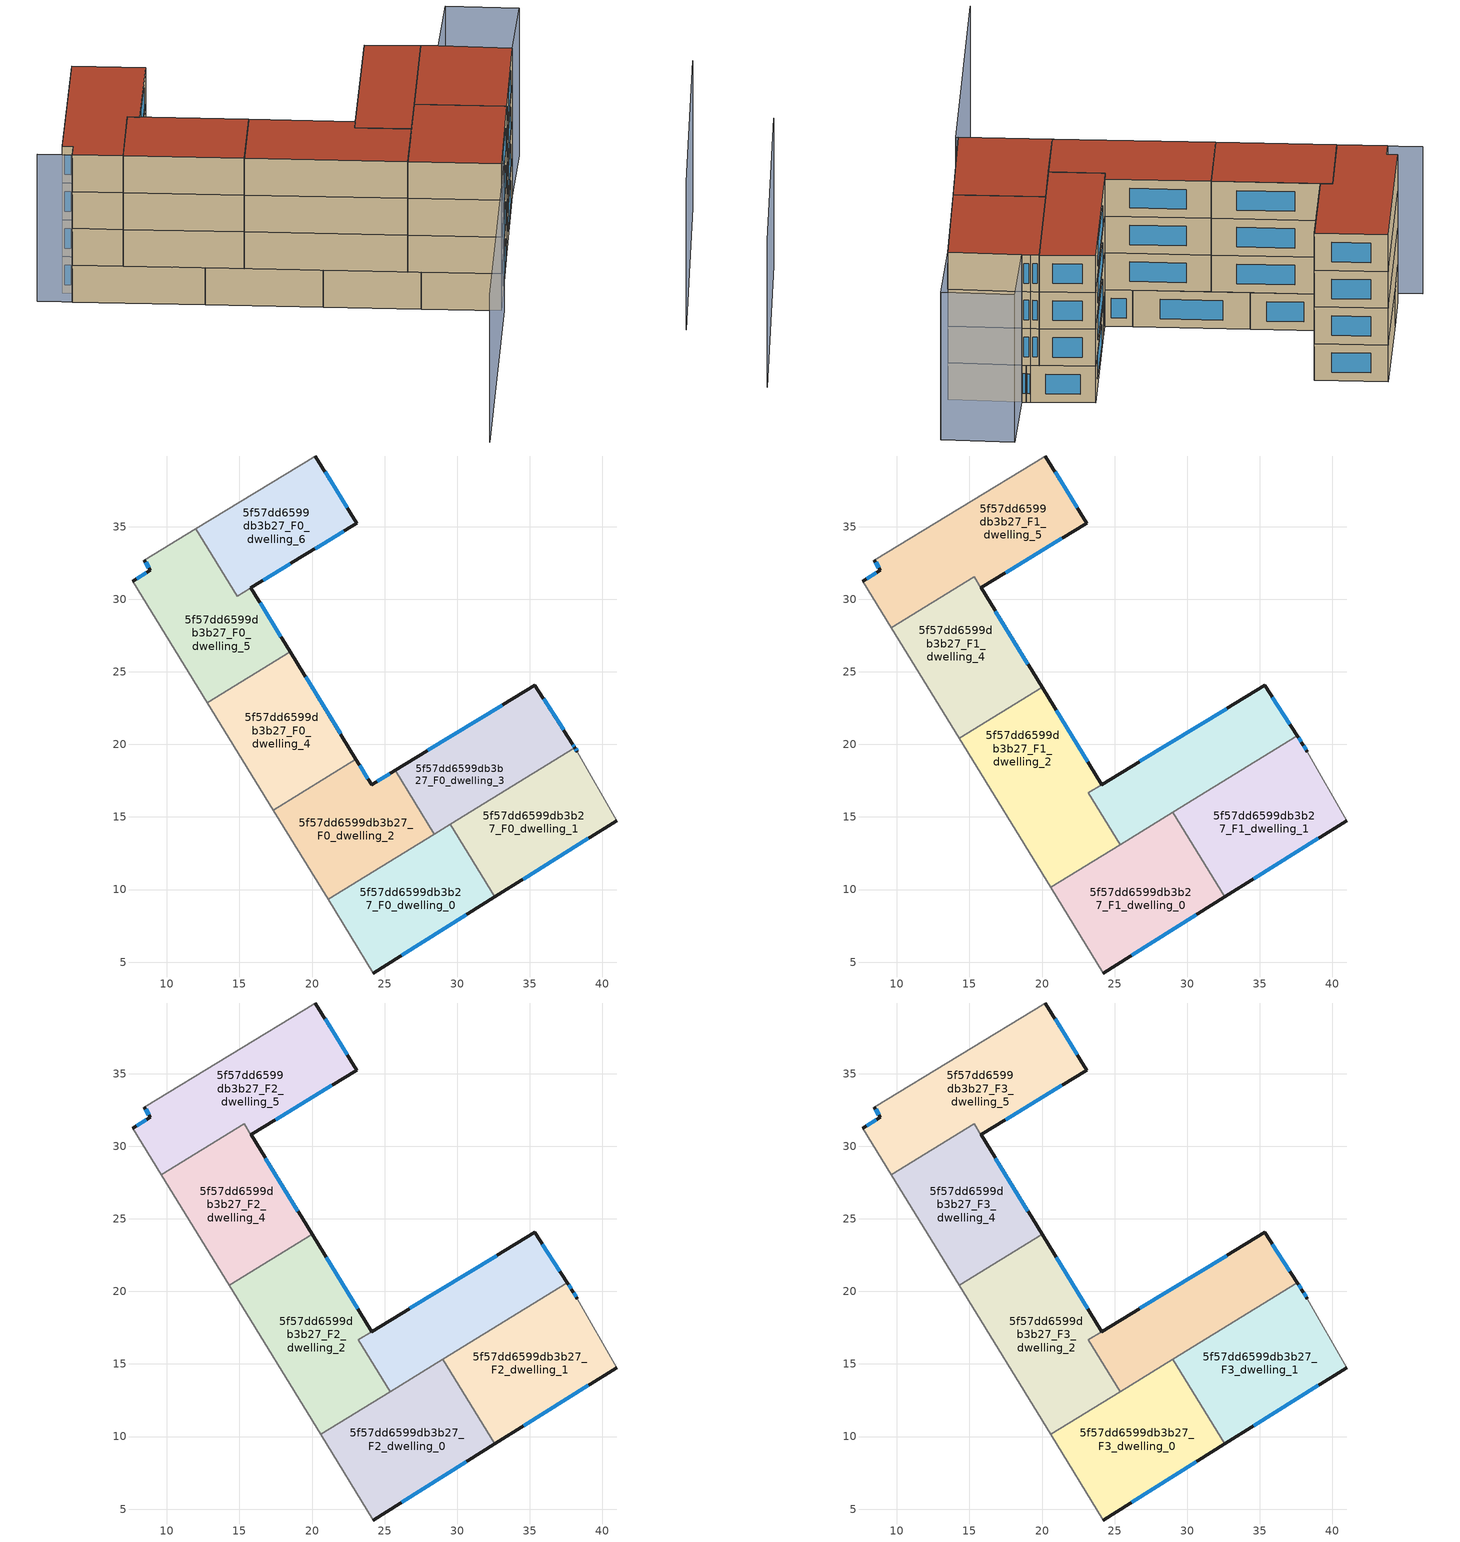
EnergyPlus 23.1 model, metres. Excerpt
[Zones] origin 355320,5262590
5f57dd6599db3b27_F0_dwelling_0
 floor ground (EU_floor_Construction): 29.52,14.48 32.58,9.49 24.21,4.25 21.1,9.32 z0
 wall outside (EU_wall_Construction): 24.21,4.25 32.58,9.49 z0:3
 wall to 5f57dd6599db3b27_F0_dwelling_1 (EU_wall_Construction): 32.58,9.49 29.52,14.48 z0:3
 wall adiabatic (EU_wall_Construction): 21.1,9.32 24.21,4.25 z0:3
 wall to 5f57dd6599db3b27_F0_dwelling_2 (EU_wall_Construction): 28.43,13.81 21.1,9.32 z0:3
 wall to 5f57dd6599db3b27_F0_dwelling_3 (EU_wall_Construction): 29.52,14.48 28.43,13.81 z0:3
 window (EU_Window_Construction): 26.17,5.48 30.62,8.26 z0.7:2.3
5f57dd6599db3b27_F0_dwelling_1
 floor ground (EU_floor_Construction): 38.28,19.48 41,14.75 32.58,9.49 29.52,14.48 38.11,19.76 z0
 wall outside (EU_wall_Construction): 38.28,19.48 38.11,19.76 / 32.58,9.49 41,14.75 z0:3
 wall adiabatic (EU_wall_Construction): 41,14.75 38.28,19.48 z0:3
 wall to 5f57dd6599db3b27_F0_dwelling_3 (EU_wall_Construction): 38.11,19.76 29.52,14.48 z0:3
 window (EU_Window_Construction): 38.24,19.55 38.15,19.69 / 34.56,10.72 39.02,13.52 z0.7:2.3
5f57dd6599db3b27_F0_dwelling_2
 floor ground (EU_floor_Construction): 25.72,18.22 28.43,13.81 21.1,9.32 17.32,15.48 23.03,18.98 24.1,17.23 z0
 wall outside (EU_wall_Construction): 25.72,18.22 24.1,17.23 23.03,18.98 z0:3
 wall to 5f57dd6599db3b27_F0_dwelling_4 (EU_wall_Construction): 23.03,18.98 17.32,15.48 z0:3
 wall to 5f57dd6599db3b27_F0_dwelling_3 (EU_wall_Construction): 28.43,13.81 25.72,18.22 z0:3
 wall adiabatic (EU_wall_Construction): 17.32,15.48 21.1,9.32 z0:3
 window (EU_Window_Construction): 23.85,17.64 23.28,18.57 / 25.34,17.99 24.48,17.46 z0.7:2.3
5f57dd6599db3b27_F0_dwelling_3
 floor ground (EU_floor_Construction): 35.35,24.08 37.93,20.05 38.11,19.76 28.43,13.81 25.72,18.22 z0
 wall outside (EU_wall_Construction): 38.11,19.76 37.93,20.05 35.35,24.08 25.72,18.22 z0:3
 window (EU_Window_Construction): 33.09,22.7 27.98,19.6 / 37.32,20.99 35.95,23.13 / 38.07,19.83 37.97,19.98 z0.7:2.3
5f57dd6599db3b27_F0_dwelling_4
 floor ground (EU_floor_Construction): 18.49,26.39 23.03,18.98 17.32,15.48 12.77,22.88 z0
 wall outside (EU_wall_Construction): 23.03,18.98 18.49,26.39 z0:3
 wall to 5f57dd6599db3b27_F0_dwelling_5 (EU_wall_Construction): 18.49,26.39 12.77,22.88 z0:3
 wall adiabatic (EU_wall_Construction): 12.77,22.88 17.32,15.48 z0:3
 window (EU_Window_Construction): 21.96,20.72 19.55,24.65 z0.7:2.3
5f57dd6599db3b27_F0_dwelling_5
 floor ground (EU_floor_Construction): 19.34,32.95 15.79,30.79 18.49,26.39 12.77,22.88 7.64,31.25 8.87,32 8.44,32.7 11.99,34.86 14.84,30.22 z0
 wall outside (EU_wall_Construction): 8.44,32.7 8.87,32 7.64,31.25 / 18.49,26.39 15.79,30.79 19.33,32.95 z0:3
 wall adiabatic (EU_wall_Construction): 7.64,31.25 12.77,22.88 / 11.99,34.86 8.44,32.7 z0:3
 wall to 5f57dd6599db3b27_F0_dwelling_6 (EU_wall_Construction): 19.34,32.95 14.84,30.22 11.99,34.86 z0:3
 window (EU_Window_Construction): 8.58,31.82 7.92,31.42 / 8.54,32.53 8.77,32.16 / 16.62,31.3 18.5,32.44 / 17.85,27.43 16.43,29.76 z0.7:2.3
5f57dd6599db3b27_F0_dwelling_6
 floor ground (EU_floor_Construction): 20.23,39.87 23.08,35.22 14.84,30.22 11.99,34.86 z0
 wall outside (EU_wall_Construction): 19.34,32.95 23.08,35.22 20.23,39.87 z0:3
 wall adiabatic (EU_wall_Construction): 20.23,39.87 11.99,34.86 z0:3
 window (EU_Window_Construction): 22.41,36.31 20.9,38.78 / 20.21,33.49 22.2,34.69 z0.7:2.3
5f57dd6599db3b27_F1_dwelling_0
 floor to 5f57dd6599db3b27_F0_dwelling_0 (EU_floor_Construction): 29.52,14.48 32.58,9.49 24.21,4.25 21.1,9.32 z3
 floor to 5f57dd6599db3b27_F0_dwelling_2 (EU_floor_Construction): 27.92,14.64 28.43,13.81 21.1,9.32 20.59,10.14 z3
 floor to 5f57dd6599db3b27_F0_dwelling_1 (EU_floor_Construction): 29.53,14.49 32.59,9.5 32.58,9.49 29.52,14.48 z3
 floor to 5f57dd6599db3b27_F0_dwelling_3 (EU_floor_Construction): 29.02,15.32 29.53,14.49 28.43,13.81 27.92,14.64 z3
 wall outside (EU_wall_Construction): 24.21,4.25 32.59,9.5 z3:6
 wall to 5f57dd6599db3b27_F1_dwelling_1 (EU_wall_Construction): 32.59,9.5 29.02,15.32 z3:6
 wall adiabatic (EU_wall_Construction): 20.59,10.14 24.21,4.25 z3:6
 wall to 5f57dd6599db3b27_F1_dwelling_2 (EU_wall_Construction): 25.4,13.1 20.59,10.14 z3:6
 wall to 5f57dd6599db3b27_F1_dwelling_3 (EU_wall_Construction): 29.02,15.32 25.4,13.1 z3:6
 window (EU_Window_Construction): 26.18,5.48 30.62,8.26 z3.7:5.3
5f57dd6599db3b27_F1_dwelling_1
 floor to 5f57dd6599db3b27_F0_dwelling_1 (EU_floor_Construction): 38.28,19.48 41,14.75 32.59,9.5 29.53,14.49 38.11,19.76 z3
 floor to 5f57dd6599db3b27_F0_dwelling_3 (EU_floor_Construction): 37.59,20.58 37.93,20.05 38.11,19.76 29.53,14.49 29.02,15.32 z3
 wall outside (EU_wall_Construction): 32.59,9.5 41,14.75 / 38.28,19.48 37.93,20.05 37.59,20.58 z3:6
 wall adiabatic (EU_wall_Construction): 41,14.75 38.28,19.48 z3:6
 wall to 5f57dd6599db3b27_F1_dwelling_3 (EU_wall_Construction): 37.59,20.58 29.02,15.32 z3:6
 window (EU_Window_Construction): 34.57,10.73 39.03,13.52 / 37.85,20.17 37.67,20.45 / 38.2,19.61 38.01,19.91 z3.7:5.3
5f57dd6599db3b27_F1_dwelling_2
 floor to 5f57dd6599db3b27_F0_dwelling_2 (EU_floor_Construction): 24.1,17.23 23.2,16.68 25.4,13.09 20.59,10.14 17.32,15.48 23.03,18.98 z3
 floor to 5f57dd6599db3b27_F0_dwelling_4 (EU_floor_Construction): 20,23.92 23.03,18.98 17.32,15.48 14.28,20.42 z3
 wall outside (EU_wall_Construction): 24.1,17.23 20,23.92 z3:6
 wall to 5f57dd6599db3b27_F1_dwelling_3 (EU_wall_Construction): 25.4,13.09 23.2,16.68 24.1,17.23 z3:6
 wall adiabatic (EU_wall_Construction): 14.28,20.42 20.59,10.14 z3:6
 wall to 5f57dd6599db3b27_F1_dwelling_4 (EU_wall_Construction): 20,23.92 14.28,20.42 z3:6
 window (EU_Window_Construction): 23.14,18.8 20.96,22.35 z3.7:5.3
5f57dd6599db3b27_F1_dwelling_3
 floor to 5f57dd6599db3b27_F0_dwelling_3 (EU_floor_Construction): 35.35,24.08 37.59,20.58 27.92,14.64 25.72,18.22 z3
 floor to 5f57dd6599db3b27_F0_dwelling_2 (EU_floor_Construction): 25.72,18.22 27.92,14.64 25.4,13.1 23.2,16.68 z3
 wall outside (EU_wall_Construction): 37.59,20.58 35.35,24.08 24.1,17.23 z3:6
 window (EU_Window_Construction): 37.06,21.4 35.87,23.26 / 32.71,22.47 26.74,18.84 z3.7:5.3
5f57dd6599db3b27_F1_dwelling_4
 floor to 5f57dd6599db3b27_F0_dwelling_4 (EU_floor_Construction): 18.48,26.39 20,23.92 14.28,20.42 12.77,22.89 z3
 floor to 5f57dd6599db3b27_F0_dwelling_5 (EU_floor_Construction): 15.79,30.79 18.48,26.39 12.77,22.89 9.6,28.05 14.37,30.98 14.84,30.22 z3
 floor to 5f57dd6599db3b27_F0_dwelling_6 (EU_floor_Construction): 15.32,31.56 15.79,30.79 14.84,30.22 14.37,30.98 z3
 wall outside (EU_wall_Construction): 20,23.92 15.8,30.79 z3:6
 wall to 5f57dd6599db3b27_F1_dwelling_5 (EU_wall_Construction): 15.79,30.79 15.32,31.56 9.6,28.05 z3:6
 wall adiabatic (EU_wall_Construction): 9.6,28.05 14.28,20.42 z3:6
 window (EU_Window_Construction): 19.01,25.54 16.78,29.18 z3.7:5.3
5f57dd6599db3b27_F1_dwelling_5
 floor to 5f57dd6599db3b27_F0_dwelling_6 (EU_floor_Construction): 20.23,39.87 23.08,35.22 15.79,30.8 15.32,31.56 14.37,30.98 11.99,34.85 z3
 floor to 5f57dd6599db3b27_F0_dwelling_5 (EU_floor_Construction): 11.99,34.85 14.37,30.98 9.6,28.05 7.64,31.25 8.87,32 8.44,32.7 z3
 wall outside (EU_wall_Construction): 8.44,32.7 8.87,32 7.64,31.25 / 15.79,30.79 23.08,35.22 20.23,39.87 z3:6
 wall adiabatic (EU_wall_Construction): 7.64,31.25 9.6,28.05 / 20.23,39.87 8.44,32.7 z3:6
 window (EU_Window_Construction): 8.58,31.82 7.92,31.42 / 8.54,32.53 8.77,32.16 / 22.41,36.31 20.9,38.78 / 17.5,31.83 21.37,34.18 z3.7:5.3
5f57dd6599db3b27_F2_dwelling_0
 floor to 5f57dd6599db3b27_F1_dwelling_0 (EU_floor_Construction): 29.02,15.32 32.59,9.5 24.21,4.25 20.59,10.14 z6
 wall outside (EU_wall_Construction): 24.21,4.25 32.59,9.5 z6:9
 wall to 5f57dd6599db3b27_F2_dwelling_1 (EU_wall_Construction): 32.59,9.5 29.02,15.32 z6:9
 wall adiabatic (EU_wall_Construction): 20.59,10.14 24.21,4.25 z6:9
 wall to 5f57dd6599db3b27_F2_dwelling_2 (EU_wall_Construction): 25.4,13.1 20.59,10.14 z6:9
 wall to 5f57dd6599db3b27_F2_dwelling_3 (EU_wall_Construction): 29.02,15.32 25.4,13.1 z6:9
 window (EU_Window_Construction): 26.18,5.48 30.62,8.26 z6.7:8.3
5f57dd6599db3b27_F2_dwelling_1
 floor to 5f57dd6599db3b27_F1_dwelling_1 (EU_floor_Construction): 38.28,19.48 41,14.75 32.59,9.5 29.02,15.32 37.59,20.58 37.93,20.05 z6
 wall outside (EU_wall_Construction): 32.59,9.5 41,14.75 / 38.28,19.48 37.93,20.05 37.59,20.58 z6:9
 wall adiabatic (EU_wall_Construction): 41,14.75 38.28,19.48 z6:9
 wall to 5f57dd6599db3b27_F2_dwelling_3 (EU_wall_Construction): 37.59,20.58 29.02,15.32 z6:9
 window (EU_Window_Construction): 34.57,10.73 39.03,13.52 / 37.85,20.17 37.67,20.45 / 38.2,19.61 38.01,19.91 z6.7:8.3
5f57dd6599db3b27_F2_dwelling_2
 floor to 5f57dd6599db3b27_F1_dwelling_2 (EU_floor_Construction): 20,23.92 24.1,17.23 23.2,16.68 25.4,13.09 20.59,10.14 14.28,20.42 z6
 wall outside (EU_wall_Construction): 24.1,17.23 20,23.92 z6:9
 wall to 5f57dd6599db3b27_F2_dwelling_3 (EU_wall_Construction): 25.4,13.09 23.2,16.68 24.1,17.23 z6:9
 wall adiabatic (EU_wall_Construction): 14.28,20.42 20.59,10.14 z6:9
 wall to 5f57dd6599db3b27_F2_dwelling_4 (EU_wall_Construction): 20,23.92 14.28,20.42 z6:9
 window (EU_Window_Construction): 23.14,18.8 20.96,22.35 z6.7:8.3
5f57dd6599db3b27_F2_dwelling_3
 floor to 5f57dd6599db3b27_F1_dwelling_3 (EU_floor_Construction): 35.35,24.08 37.59,20.58 25.4,13.09 23.2,16.68 z6
 wall outside (EU_wall_Construction): 37.59,20.58 35.35,24.08 24.1,17.23 z6:9
 window (EU_Window_Construction): 37.06,21.4 35.87,23.26 / 32.71,22.47 26.74,18.84 z6.7:8.3
5f57dd6599db3b27_F2_dwelling_4
 floor to 5f57dd6599db3b27_F1_dwelling_4 (EU_floor_Construction): 15.32,31.56 20,23.92 14.28,20.42 9.6,28.05 z6
 wall outside (EU_wall_Construction): 20,23.92 15.8,30.79 z6:9
 wall to 5f57dd6599db3b27_F2_dwelling_5 (EU_wall_Construction): 15.79,30.79 15.32,31.56 9.6,28.05 z6:9
 wall adiabatic (EU_wall_Construction): 9.6,28.05 14.28,20.42 z6:9
 window (EU_Window_Construction): 19.01,25.54 16.78,29.18 z6.7:8.3
5f57dd6599db3b27_F2_dwelling_5
 floor to 5f57dd6599db3b27_F1_dwelling_5 (EU_floor_Construction): 20.23,39.87 23.08,35.22 15.79,30.79 15.32,31.56 9.6,28.05 7.64,31.25 8.87,32 8.44,32.7 z6
 wall outside (EU_wall_Construction): 8.44,32.7 8.87,32 7.64,31.25 / 15.79,30.79 23.08,35.22 20.23,39.87 z6:9
 wall adiabatic (EU_wall_Construction): 7.64,31.25 9.6,28.05 / 20.23,39.87 8.44,32.7 z6:9
 window (EU_Window_Construction): 8.58,31.82 7.92,31.42 / 8.54,32.53 8.77,32.16 / 22.41,36.31 20.9,38.78 / 17.5,31.83 21.37,34.18 z6.7:8.3
5f57dd6599db3b27_F3_dwelling_0
 floor to 5f57dd6599db3b27_F2_dwelling_0 (EU_floor_Construction): 29.02,15.32 32.59,9.5 24.21,4.25 20.59,10.14 z9
 wall outside (EU_wall_Construction): 24.21,4.25 32.59,9.5 z9:12
 wall to 5f57dd6599db3b27_F3_dwelling_1 (EU_wall_Construction): 32.59,9.5 29.02,15.32 z9:12
 wall adiabatic (EU_wall_Construction): 20.59,10.14 24.21,4.25 z9:12
 wall to 5f57dd6599db3b27_F3_dwelling_2 (EU_wall_Construction): 25.4,13.1 20.59,10.14 z9:12
 wall to 5f57dd6599db3b27_F3_dwelling_3 (EU_wall_Construction): 29.02,15.32 25.4,13.1 z9:12
 window (EU_Window_Construction): 26.18,5.48 30.62,8.26 z9.7:11.3
 roof outside (EU_roof_Construction): 32.59,9.5 29.02,15.32 20.59,10.14 24.21,4.25 z12
5f57dd6599db3b27_F3_dwelling_1
 floor to 5f57dd6599db3b27_F2_dwelling_1 (EU_floor_Construction): 38.28,19.48 41,14.75 32.59,9.5 29.02,15.32 37.59,20.58 37.93,20.05 z9
 wall outside (EU_wall_Construction): 32.59,9.5 41,14.75 / 38.28,19.48 37.93,20.05 37.59,20.58 z9:12
 wall adiabatic (EU_wall_Construction): 41,14.75 38.28,19.48 z9:12
 wall to 5f57dd6599db3b27_F3_dwelling_3 (EU_wall_Construction): 37.59,20.58 29.02,15.32 z9:12
 window (EU_Window_Construction): 34.57,10.73 39.03,13.52 / 37.85,20.17 37.67,20.45 / 38.2,19.61 38.01,19.91 z9.7:11.3
 roof outside (EU_roof_Construction): 41,14.75 38.28,19.48 37.93,20.05 37.59,20.58 29.02,15.32 32.59,9.5 z12
5f57dd6599db3b27_F3_dwelling_2
 floor to 5f57dd6599db3b27_F2_dwelling_2 (EU_floor_Construction): 20,23.92 24.1,17.23 23.2,16.68 25.4,13.09 20.59,10.14 14.28,20.42 z9
 wall outside (EU_wall_Construction): 24.1,17.23 20,23.92 z9:12
 wall to 5f57dd6599db3b27_F3_dwelling_3 (EU_wall_Construction): 25.4,13.09 23.2,16.68 24.1,17.23 z9:12
 wall adiabatic (EU_wall_Construction): 14.28,20.42 20.59,10.14 z9:12
 wall to 5f57dd6599db3b27_F3_dwelling_4 (EU_wall_Construction): 20,23.92 14.28,20.42 z9:12
 window (EU_Window_Construction): 23.14,18.8 20.96,22.35 z9.7:11.3
 roof outside (EU_roof_Construction): 25.4,13.09 23.2,16.68 24.1,17.23 20,23.92 14.28,20.42 20.59,10.14 z12
5f57dd6599db3b27_F3_dwelling_3
 floor to 5f57dd6599db3b27_F2_dwelling_3 (EU_floor_Construction): 35.35,24.08 37.59,20.58 25.4,13.09 23.2,16.68 z9
 wall outside (EU_wall_Construction): 37.59,20.58 35.35,24.08 24.1,17.23 z9:12
 window (EU_Window_Construction): 37.06,21.4 35.87,23.26 / 32.71,22.47 26.74,18.84 z9.7:11.3
 roof outside (EU_roof_Construction): 37.59,20.58 35.35,24.08 23.2,16.68 25.4,13.09 z12
5f57dd6599db3b27_F3_dwelling_4
 floor to 5f57dd6599db3b27_F2_dwelling_4 (EU_floor_Construction): 15.32,31.56 20,23.92 14.28,20.42 9.6,28.05 z9
 wall outside (EU_wall_Construction): 20,23.92 15.8,30.79 z9:12
 wall to 5f57dd6599db3b27_F3_dwelling_5 (EU_wall_Construction): 15.79,30.79 15.32,31.56 9.6,28.05 z9:12
 wall adiabatic (EU_wall_Construction): 9.6,28.05 14.28,20.42 z9:12
 window (EU_Window_Construction): 19.01,25.54 16.78,29.18 z9.7:11.3
 roof outside (EU_roof_Construction): 20,23.92 15.32,31.56 9.6,28.05 14.28,20.42 z12
5f57dd6599db3b27_F3_dwelling_5
 floor to 5f57dd6599db3b27_F2_dwelling_5 (EU_floor_Construction): 20.23,39.87 23.08,35.22 15.79,30.79 15.32,31.56 9.6,28.05 7.64,31.25 8.87,32 8.44,32.7 z9
 wall outside (EU_wall_Construction): 8.44,32.7 8.87,32 7.64,31.25 / 15.79,30.79 23.08,35.22 20.23,39.87 z9:12
 wall adiabatic (EU_wall_Construction): 7.64,31.25 9.6,28.05 / 20.23,39.87 8.44,32.7 z9:12
 window (EU_Window_Construction): 8.58,31.82 7.92,31.42 / 8.54,32.53 8.77,32.16 / 22.41,36.31 20.9,38.78 / 17.5,31.83 21.37,34.18 z9.7:11.3
 roof outside (EU_roof_Construction): 23.08,35.22 20.23,39.87 8.44,32.7 8.87,32 7.64,31.25 9.6,28.05 15.32,31.56 15.79,30.79 z12
shading: 29.2,-8.8 46.75,2.57 / 6.29,33.44 24.3,4.11 / 24.3,4.11 5.07,-7.7 / 38.28,19.48 44.25,22.92 / 44.25,22.92 46.97,18.19 / 46.97,18.19 41,14.76 / 41,14.76 38.28,19.48 z0:12
[Building]
EU S2 Campaign: North Axis=0; Terrain=City; Solar Distribution=FullExterior
[Site:Location]
Budapest.Ferenc.Liszt.Intl.AP: Latitude=47.437; Longitude=19.256; Time Zone=1; Elevation=185
[SizingPeriod:WeatherFileDays]
AnnualSizingPeriod: Begin Month=1; Begin Day of Month=1; End Month=12; End Day of Month=31; Day of Week for Start Day=Monday; Use Weather File Daylight Saving Period=No; Use Weather File Rain and Snow Indicators=No
[MATERIAL]
EU_InternalMass_Material: Roughness=MediumRough; Thickness=0.1; Conductivity=1; Density=1800; Specific Heat=900; Thermal Absorptance=0.9; Solar Absorptance=0.7; Visible Absorptance=0.7
[MATERIAL:NOMASS] Roughness=MediumRough; Thermal Absorptance=0.9; Solar Absorptance=0.7; Visible Absorptance=0.7
Name | Thermal Resistance
EU_wall_NoMass | 0.832559
EU_roof_NoMass | 1.39638
EU_floor_NoMass | 0.872794
[WINDOWMATERIAL:SIMPLEGLAZINGSYSTEM]
EU_Window_SimpleGlazing: UFactor=2.79869; Solar Heat Gain Coefficient=0.75; Visible Transmittance=0.75
[CONSTRUCTION]
EU_wall_Construction: EU_wall_NoMass
EU_roof_Construction: EU_roof_NoMass
EU_floor_Construction: EU_floor_NoMass
EU_Window_Construction: EU_Window_SimpleGlazing
EU_InternalMass_Construction: EU_InternalMass_Material
[ZONE] Type=1; Multiplier=1; Ceiling Height=autocalculate; Floor Area=autocalculate; Part of Total Floor Area=Yes
Name | Volume
5f57dd6599db3b27_F0_dwelling_0 | 174.807
5f57dd6599db3b27_F1_dwelling_0; 5f57dd6599db3b27_F2_dwelling_0; 5f57dd6599db3b27_F3_dwelling_0 | 203.928
5f57dd6599db3b27_F0_dwelling_1 | 174.81
5f57dd6599db3b27_F1_dwelling_1; 5f57dd6599db3b27_F2_dwelling_1; 5f57dd6599db3b27_F3_dwelling_1 | 203.955
5f57dd6599db3b27_F0_dwelling_2 | 174.811
5f57dd6599db3b27_F1_dwelling_2; 5f57dd6599db3b27_F2_dwelling_2; 5f57dd6599db3b27_F3_dwelling_2 | 228.917
5f57dd6599db3b27_F0_dwelling_3 | 174.814
5f57dd6599db3b27_F1_dwelling_3; 5f57dd6599db3b27_F2_dwelling_3; 5f57dd6599db3b27_F3_dwelling_3 | 178.937
5f57dd6599db3b27_F0_dwelling_4 | 174.806
5f57dd6599db3b27_F1_dwelling_4; 5f57dd6599db3b27_F2_dwelling_4; 5f57dd6599db3b27_F3_dwelling_4 | 180.255
5f57dd6599db3b27_F0_dwelling_5 | 192.077
5f57dd6599db3b27_F1_dwelling_5; 5f57dd6599db3b27_F2_dwelling_5; 5f57dd6599db3b27_F3_dwelling_5 | 227.547
5f57dd6599db3b27_F0_dwelling_6 | 157.492
[INTERNALMASS] Construction=EU_InternalMass_Construction
Name | Zone or ZoneList | Surface Area
5f57dd6599db3b27_F0_dwelling_0_EU_InternalMass | 5f57dd6599db3b27_F0_dwelling_0 | 58.2673
5f57dd6599db3b27_F0_dwelling_1_EU_InternalMass | 5f57dd6599db3b27_F0_dwelling_1 | 58.2716
5f57dd6599db3b27_F0_dwelling_2_EU_InternalMass | 5f57dd6599db3b27_F0_dwelling_2 | 58.2701
5f57dd6599db3b27_F0_dwelling_3_EU_InternalMass | 5f57dd6599db3b27_F0_dwelling_3 | 58.272
5f57dd6599db3b27_F0_dwelling_4_EU_InternalMass | 5f57dd6599db3b27_F0_dwelling_4 | 58.2686
5f57dd6599db3b27_F0_dwelling_5_EU_InternalMass | 5f57dd6599db3b27_F0_dwelling_5 | 64.0377
5f57dd6599db3b27_F0_dwelling_6_EU_InternalMass | 5f57dd6599db3b27_F0_dwelling_6 | 52.4951
5f57dd6599db3b27_F1_dwelling_0_EU_InternalMass | 5f57dd6599db3b27_F1_dwelling_0 | 67.9784
5f57dd6599db3b27_F1_dwelling_1_EU_InternalMass | 5f57dd6599db3b27_F1_dwelling_1 | 67.9841
5f57dd6599db3b27_F1_dwelling_2_EU_InternalMass | 5f57dd6599db3b27_F1_dwelling_2 | 76.305
5f57dd6599db3b27_F1_dwelling_3_EU_InternalMass | 5f57dd6599db3b27_F1_dwelling_3 | 59.6442
5f57dd6599db3b27_F1_dwelling_4_EU_InternalMass | 5f57dd6599db3b27_F1_dwelling_4 | 60.1106
5f57dd6599db3b27_F1_dwelling_5_EU_InternalMass | 5f57dd6599db3b27_F1_dwelling_5 | 75.8485
5f57dd6599db3b27_F2_dwelling_0_EU_InternalMass | 5f57dd6599db3b27_F2_dwelling_0 | 67.9784
5f57dd6599db3b27_F2_dwelling_1_EU_InternalMass | 5f57dd6599db3b27_F2_dwelling_1 | 67.9841
5f57dd6599db3b27_F2_dwelling_2_EU_InternalMass | 5f57dd6599db3b27_F2_dwelling_2 | 76.305
5f57dd6599db3b27_F2_dwelling_3_EU_InternalMass | 5f57dd6599db3b27_F2_dwelling_3 | 59.6442
5f57dd6599db3b27_F2_dwelling_4_EU_InternalMass | 5f57dd6599db3b27_F2_dwelling_4 | 60.1106
5f57dd6599db3b27_F2_dwelling_5_EU_InternalMass | 5f57dd6599db3b27_F2_dwelling_5 | 75.8485
5f57dd6599db3b27_F3_dwelling_0_EU_InternalMass | 5f57dd6599db3b27_F3_dwelling_0 | 67.9784
5f57dd6599db3b27_F3_dwelling_1_EU_InternalMass | 5f57dd6599db3b27_F3_dwelling_1 | 67.9841
5f57dd6599db3b27_F3_dwelling_2_EU_InternalMass | 5f57dd6599db3b27_F3_dwelling_2 | 76.305
5f57dd6599db3b27_F3_dwelling_3_EU_InternalMass | 5f57dd6599db3b27_F3_dwelling_3 | 59.6442
5f57dd6599db3b27_F3_dwelling_4_EU_InternalMass | 5f57dd6599db3b27_F3_dwelling_4 | 60.1106
5f57dd6599db3b27_F3_dwelling_5_EU_InternalMass | 5f57dd6599db3b27_F3_dwelling_5 | 75.8485
[OTHEREQUIPMENT] Fuel Type=Electricity; Design Level Calculation Method=Watts/Area; Power per Zone Floor Area=1; Fraction Latent=0; Fraction Radiant=0; Fraction Lost=0; Carbon Dioxide Generation Rate=0; EndUse Subcategory=EU_Step8_InternalGains
Name | Zone or ZoneList or Space or SpaceList | Schedule
EU_Step8_InternalGain_5f57dd6599db3b27_F0_dwelling_0_f000 | 5f57dd6599db3b27_F0_dwelling_0 | EU_Step8_GainSchedule_5f57dd6599db3b27_F0_dwelling_0_f000
EU_Step8_InternalGain_5f57dd6599db3b27_F0_dwelling_1_f000 | 5f57dd6599db3b27_F0_dwelling_1 | EU_Step8_GainSchedule_5f57dd6599db3b27_F0_dwelling_1_f000
EU_Step8_InternalGain_5f57dd6599db3b27_F0_dwelling_2_f000 | 5f57dd6599db3b27_F0_dwelling_2 | EU_Step8_GainSchedule_5f57dd6599db3b27_F0_dwelling_2_f000
EU_Step8_InternalGain_5f57dd6599db3b27_F0_dwelling_3_f000 | 5f57dd6599db3b27_F0_dwelling_3 | EU_Step8_GainSchedule_5f57dd6599db3b27_F0_dwelling_3_f000
EU_Step8_InternalGain_5f57dd6599db3b27_F0_dwelling_4_f000 | 5f57dd6599db3b27_F0_dwelling_4 | EU_Step8_GainSchedule_5f57dd6599db3b27_F0_dwelling_4_f000
EU_Step8_InternalGain_5f57dd6599db3b27_F0_dwelling_5_f000 | 5f57dd6599db3b27_F0_dwelling_5 | EU_Step8_GainSchedule_5f57dd6599db3b27_F0_dwelling_5_f000
EU_Step8_InternalGain_5f57dd6599db3b27_F0_dwelling_6_f000 | 5f57dd6599db3b27_F0_dwelling_6 | EU_Step8_GainSchedule_5f57dd6599db3b27_F0_dwelling_6_f000
EU_Step8_InternalGain_5f57dd6599db3b27_F1_dwelling_0_f000 | 5f57dd6599db3b27_F1_dwelling_0 | EU_Step8_GainSchedule_5f57dd6599db3b27_F1_dwelling_0_f000
EU_Step8_InternalGain_5f57dd6599db3b27_F1_dwelling_1_f000 | 5f57dd6599db3b27_F1_dwelling_1 | EU_Step8_GainSchedule_5f57dd6599db3b27_F1_dwelling_1_f000
EU_Step8_InternalGain_5f57dd6599db3b27_F1_dwelling_2_f000 | 5f57dd6599db3b27_F1_dwelling_2 | EU_Step8_GainSchedule_5f57dd6599db3b27_F1_dwelling_2_f000
EU_Step8_InternalGain_5f57dd6599db3b27_F1_dwelling_3_f000 | 5f57dd6599db3b27_F1_dwelling_3 | EU_Step8_GainSchedule_5f57dd6599db3b27_F1_dwelling_3_f000
EU_Step8_InternalGain_5f57dd6599db3b27_F1_dwelling_4_f000 | 5f57dd6599db3b27_F1_dwelling_4 | EU_Step8_GainSchedule_5f57dd6599db3b27_F1_dwelling_4_f000
EU_Step8_InternalGain_5f57dd6599db3b27_F1_dwelling_5_f000 | 5f57dd6599db3b27_F1_dwelling_5 | EU_Step8_GainSchedule_5f57dd6599db3b27_F1_dwelling_5_f000
EU_Step8_InternalGain_5f57dd6599db3b27_F2_dwelling_0_f000 | 5f57dd6599db3b27_F2_dwelling_0 | EU_Step8_GainSchedule_5f57dd6599db3b27_F2_dwelling_0_f000
EU_Step8_InternalGain_5f57dd6599db3b27_F2_dwelling_1_f000 | 5f57dd6599db3b27_F2_dwelling_1 | EU_Step8_GainSchedule_5f57dd6599db3b27_F2_dwelling_1_f000
EU_Step8_InternalGain_5f57dd6599db3b27_F2_dwelling_2_f000 | 5f57dd6599db3b27_F2_dwelling_2 | EU_Step8_GainSchedule_5f57dd6599db3b27_F2_dwelling_2_f000
EU_Step8_InternalGain_5f57dd6599db3b27_F2_dwelling_3_f000 | 5f57dd6599db3b27_F2_dwelling_3 | EU_Step8_GainSchedule_5f57dd6599db3b27_F2_dwelling_3_f000
EU_Step8_InternalGain_5f57dd6599db3b27_F2_dwelling_4_f000 | 5f57dd6599db3b27_F2_dwelling_4 | EU_Step8_GainSchedule_5f57dd6599db3b27_F2_dwelling_4_f000
EU_Step8_InternalGain_5f57dd6599db3b27_F2_dwelling_5_f000 | 5f57dd6599db3b27_F2_dwelling_5 | EU_Step8_GainSchedule_5f57dd6599db3b27_F2_dwelling_5_f000
EU_Step8_InternalGain_5f57dd6599db3b27_F3_dwelling_0_f000 | 5f57dd6599db3b27_F3_dwelling_0 | EU_Step8_GainSchedule_5f57dd6599db3b27_F3_dwelling_0_f000
EU_Step8_InternalGain_5f57dd6599db3b27_F3_dwelling_1_f000 | 5f57dd6599db3b27_F3_dwelling_1 | EU_Step8_GainSchedule_5f57dd6599db3b27_F3_dwelling_1_f000
EU_Step8_InternalGain_5f57dd6599db3b27_F3_dwelling_2_f000 | 5f57dd6599db3b27_F3_dwelling_2 | EU_Step8_GainSchedule_5f57dd6599db3b27_F3_dwelling_2_f000
EU_Step8_InternalGain_5f57dd6599db3b27_F3_dwelling_3_f000 | 5f57dd6599db3b27_F3_dwelling_3 | EU_Step8_GainSchedule_5f57dd6599db3b27_F3_dwelling_3_f000
EU_Step8_InternalGain_5f57dd6599db3b27_F3_dwelling_4_f000 | 5f57dd6599db3b27_F3_dwelling_4 | EU_Step8_GainSchedule_5f57dd6599db3b27_F3_dwelling_4_f000
EU_Step8_InternalGain_5f57dd6599db3b27_F3_dwelling_5_f000 | 5f57dd6599db3b27_F3_dwelling_5 | EU_Step8_GainSchedule_5f57dd6599db3b27_F3_dwelling_5_f000
[ZONEVENTILATION:DESIGNFLOWRATE] Schedule=EU_AlwaysOn; Design Flow Rate Calculation Method=AirChanges/Hour; Air Changes per Hour=0.475469; Ventilation Type=Natural; Fan Pressure Rise=0; Fan Total Efficiency=1; Constant Term Coefficient=1; Temperature Term Coefficient=0; Velocity Term Coefficient=0; Velocity Squared Term Coefficient=0; Minimum Indoor Temperature=-100; Maximum Indoor Temperature=100; Delta Temperature=-100; Minimum Outdoor Temperature=-100; Maximum Outdoor Temperature=100; Maximum Wind Speed=40
Name | Zone or ZoneList or Space or SpaceList
EU_ConstantAir_5f57dd6599db3b27_F0_dwelling_0 | 5f57dd6599db3b27_F0_dwelling_0
EU_ConstantAir_5f57dd6599db3b27_F0_dwelling_1 | 5f57dd6599db3b27_F0_dwelling_1
EU_ConstantAir_5f57dd6599db3b27_F0_dwelling_2 | 5f57dd6599db3b27_F0_dwelling_2
EU_ConstantAir_5f57dd6599db3b27_F0_dwelling_3 | 5f57dd6599db3b27_F0_dwelling_3
EU_ConstantAir_5f57dd6599db3b27_F0_dwelling_4 | 5f57dd6599db3b27_F0_dwelling_4
EU_ConstantAir_5f57dd6599db3b27_F0_dwelling_5 | 5f57dd6599db3b27_F0_dwelling_5
EU_ConstantAir_5f57dd6599db3b27_F0_dwelling_6 | 5f57dd6599db3b27_F0_dwelling_6
EU_ConstantAir_5f57dd6599db3b27_F1_dwelling_0 | 5f57dd6599db3b27_F1_dwelling_0
EU_ConstantAir_5f57dd6599db3b27_F1_dwelling_1 | 5f57dd6599db3b27_F1_dwelling_1
EU_ConstantAir_5f57dd6599db3b27_F1_dwelling_2 | 5f57dd6599db3b27_F1_dwelling_2
EU_ConstantAir_5f57dd6599db3b27_F1_dwelling_3 | 5f57dd6599db3b27_F1_dwelling_3
EU_ConstantAir_5f57dd6599db3b27_F1_dwelling_4 | 5f57dd6599db3b27_F1_dwelling_4
EU_ConstantAir_5f57dd6599db3b27_F1_dwelling_5 | 5f57dd6599db3b27_F1_dwelling_5
EU_ConstantAir_5f57dd6599db3b27_F2_dwelling_0 | 5f57dd6599db3b27_F2_dwelling_0
EU_ConstantAir_5f57dd6599db3b27_F2_dwelling_1 | 5f57dd6599db3b27_F2_dwelling_1
EU_ConstantAir_5f57dd6599db3b27_F2_dwelling_2 | 5f57dd6599db3b27_F2_dwelling_2
EU_ConstantAir_5f57dd6599db3b27_F2_dwelling_3 | 5f57dd6599db3b27_F2_dwelling_3
EU_ConstantAir_5f57dd6599db3b27_F2_dwelling_4 | 5f57dd6599db3b27_F2_dwelling_4
EU_ConstantAir_5f57dd6599db3b27_F2_dwelling_5 | 5f57dd6599db3b27_F2_dwelling_5
EU_ConstantAir_5f57dd6599db3b27_F3_dwelling_0 | 5f57dd6599db3b27_F3_dwelling_0
EU_ConstantAir_5f57dd6599db3b27_F3_dwelling_1 | 5f57dd6599db3b27_F3_dwelling_1
EU_ConstantAir_5f57dd6599db3b27_F3_dwelling_2 | 5f57dd6599db3b27_F3_dwelling_2
EU_ConstantAir_5f57dd6599db3b27_F3_dwelling_3 | 5f57dd6599db3b27_F3_dwelling_3
EU_ConstantAir_5f57dd6599db3b27_F3_dwelling_4 | 5f57dd6599db3b27_F3_dwelling_4
EU_ConstantAir_5f57dd6599db3b27_F3_dwelling_5 | 5f57dd6599db3b27_F3_dwelling_5
[HVACTEMPLATE:THERMOSTAT] Constant Heating Setpoint=20; Constant Cooling Setpoint=50
EU_HeatOnly_5f57dd6599db3b27_F0_dwelling_0; EU_HeatOnly_5f57dd6599db3b27_F0_dwelling_1; EU_HeatOnly_5f57dd6599db3b27_F0_dwelling_2; EU_HeatOnly_5f57dd6599db3b27_F0_dwelling_3; EU_HeatOnly_5f57dd6599db3b27_F0_dwelling_4; EU_HeatOnly_5f57dd6599db3b27_F0_dwelling_5; EU_HeatOnly_5f57dd6599db3b27_F0_dwelling_6; EU_HeatOnly_5f57dd6599db3b27_F1_dwelling_0; EU_HeatOnly_5f57dd6599db3b27_F1_dwelling_1; EU_HeatOnly_5f57dd6599db3b27_F1_dwelling_2; EU_HeatOnly_5f57dd6599db3b27_F1_dwelling_3; EU_HeatOnly_5f57dd6599db3b27_F1_dwelling_4; EU_HeatOnly_5f57dd6599db3b27_F1_dwelling_5; EU_HeatOnly_5f57dd6599db3b27_F2_dwelling_0; EU_HeatOnly_5f57dd6599db3b27_F2_dwelling_1; EU_HeatOnly_5f57dd6599db3b27_F2_dwelling_2; EU_HeatOnly_5f57dd6599db3b27_F2_dwelling_3; EU_HeatOnly_5f57dd6599db3b27_F2_dwelling_4; EU_HeatOnly_5f57dd6599db3b27_F2_dwelling_5; EU_HeatOnly_5f57dd6599db3b27_F3_dwelling_0; EU_HeatOnly_5f57dd6599db3b27_F3_dwelling_1; EU_HeatOnly_5f57dd6599db3b27_F3_dwelling_2; EU_HeatOnly_5f57dd6599db3b27_F3_dwelling_3; EU_HeatOnly_5f57dd6599db3b27_F3_dwelling_4; EU_HeatOnly_5f57dd6599db3b27_F3_dwelling_5
[HVACTEMPLATE:ZONE:IDEALLOADSAIRSYSTEM] System Availability Schedule=EU_AlwaysOn; Maximum Heating Supply Air Temperature=50; Minimum Cooling Supply Air Temperature=13; Maximum Heating Supply Air Humidity Ratio=0.0156; Minimum Cooling Supply Air Humidity Ratio=0.0077; Heating Limit=NoLimit; Cooling Limit=NoLimit; Heating Availability Schedule=EU_AlwaysOn; Cooling Availability Schedule=EU_CoolingOff; Dehumidification Control Type=ConstantSensibleHeatRatio; Cooling Sensible Heat Ratio=0.7; Dehumidification Setpoint=60; Humidification Control Type=None; Humidification Setpoint=30; Outdoor Air Method=None; Outdoor Air Flow Rate per Person=0.00944; Outdoor Air Flow Rate per Zone Floor Area=0; Outdoor Air Flow Rate per Zone=0; Demand Controlled Ventilation Type=None; Outdoor Air Economizer Type=NoEconomizer; Heat Recovery Type=None; Sensible Heat Recovery Effectiveness=0.7; Latent Heat Recovery Effectiveness=0.65
Name | Template Thermostat
5f57dd6599db3b27_F0_dwelling_0 | EU_HeatOnly_5f57dd6599db3b27_F0_dwelling_0
5f57dd6599db3b27_F0_dwelling_1 | EU_HeatOnly_5f57dd6599db3b27_F0_dwelling_1
5f57dd6599db3b27_F0_dwelling_2 | EU_HeatOnly_5f57dd6599db3b27_F0_dwelling_2
5f57dd6599db3b27_F0_dwelling_3 | EU_HeatOnly_5f57dd6599db3b27_F0_dwelling_3
5f57dd6599db3b27_F0_dwelling_4 | EU_HeatOnly_5f57dd6599db3b27_F0_dwelling_4
5f57dd6599db3b27_F0_dwelling_5 | EU_HeatOnly_5f57dd6599db3b27_F0_dwelling_5
5f57dd6599db3b27_F0_dwelling_6 | EU_HeatOnly_5f57dd6599db3b27_F0_dwelling_6
5f57dd6599db3b27_F1_dwelling_0 | EU_HeatOnly_5f57dd6599db3b27_F1_dwelling_0
5f57dd6599db3b27_F1_dwelling_1 | EU_HeatOnly_5f57dd6599db3b27_F1_dwelling_1
5f57dd6599db3b27_F1_dwelling_2 | EU_HeatOnly_5f57dd6599db3b27_F1_dwelling_2
5f57dd6599db3b27_F1_dwelling_3 | EU_HeatOnly_5f57dd6599db3b27_F1_dwelling_3
5f57dd6599db3b27_F1_dwelling_4 | EU_HeatOnly_5f57dd6599db3b27_F1_dwelling_4
5f57dd6599db3b27_F1_dwelling_5 | EU_HeatOnly_5f57dd6599db3b27_F1_dwelling_5
5f57dd6599db3b27_F2_dwelling_0 | EU_HeatOnly_5f57dd6599db3b27_F2_dwelling_0
5f57dd6599db3b27_F2_dwelling_1 | EU_HeatOnly_5f57dd6599db3b27_F2_dwelling_1
5f57dd6599db3b27_F2_dwelling_2 | EU_HeatOnly_5f57dd6599db3b27_F2_dwelling_2
5f57dd6599db3b27_F2_dwelling_3 | EU_HeatOnly_5f57dd6599db3b27_F2_dwelling_3
5f57dd6599db3b27_F2_dwelling_4 | EU_HeatOnly_5f57dd6599db3b27_F2_dwelling_4
5f57dd6599db3b27_F2_dwelling_5 | EU_HeatOnly_5f57dd6599db3b27_F2_dwelling_5
5f57dd6599db3b27_F3_dwelling_0 | EU_HeatOnly_5f57dd6599db3b27_F3_dwelling_0
5f57dd6599db3b27_F3_dwelling_1 | EU_HeatOnly_5f57dd6599db3b27_F3_dwelling_1
5f57dd6599db3b27_F3_dwelling_2 | EU_HeatOnly_5f57dd6599db3b27_F3_dwelling_2
5f57dd6599db3b27_F3_dwelling_3 | EU_HeatOnly_5f57dd6599db3b27_F3_dwelling_3
5f57dd6599db3b27_F3_dwelling_4 | EU_HeatOnly_5f57dd6599db3b27_F3_dwelling_4
5f57dd6599db3b27_F3_dwelling_5 | EU_HeatOnly_5f57dd6599db3b27_F3_dwelling_5
[SIZING:ZONE] Zone Cooling Design Supply Air Temperature Input Method=SupplyAirTemperature; Zone Cooling Design Supply Air Temperature=13; Zone Heating Design Supply Air Temperature Input Method=SupplyAirTemperature; Zone Heating Design Supply Air Temperature=50; Zone Cooling Design Supply Air Humidity Ratio=0.008; Zone Heating Design Supply Air Humidity Ratio=0.008; Cooling Design Air Flow Method=DesignDay; Cooling Design Air Flow Rate=0; Cooling Minimum Air Flow per Zone Floor Area=0.000762; Cooling Minimum Air Flow=0; Cooling Minimum Air Flow Fraction=0.2; Heating Design Air Flow Method=DesignDay; Heating Design Air Flow Rate=0; Heating Maximum Air Flow per Zone Floor Area=0.002032; Heating Maximum Air Flow=0.141576; Heating Maximum Air Flow Fraction=0.3; Account for Dedicated Outdoor Air System=No; Dedicated Outdoor Air System Control Strategy=NeutralSupplyAir; Dedicated Outdoor Air Low Setpoint Temperature for Design=autosize; Dedicated Outdoor Air High Setpoint Temperature for Design=autosize; Zone Load Sizing Method=Sensible Load Only No Latent Load; Zone Latent Cooling Design Supply Air Humidity Ratio Input Method=HumidityRatioDifference; Zone Cooling Design Supply Air Humidity Ratio Difference=0.005; Zone Latent Heating Design Supply Air Humidity Ratio Input Method=HumidityRatioDifference; Zone Humidification Design Supply Air Humidity Ratio Difference=0.005
5f57dd6599db3b27_F0_dwelling_0; 5f57dd6599db3b27_F0_dwelling_1; 5f57dd6599db3b27_F0_dwelling_2; 5f57dd6599db3b27_F0_dwelling_3; 5f57dd6599db3b27_F0_dwelling_4; 5f57dd6599db3b27_F0_dwelling_5; 5f57dd6599db3b27_F0_dwelling_6; 5f57dd6599db3b27_F1_dwelling_0; 5f57dd6599db3b27_F1_dwelling_1; 5f57dd6599db3b27_F1_dwelling_2; 5f57dd6599db3b27_F1_dwelling_3; 5f57dd6599db3b27_F1_dwelling_4; 5f57dd6599db3b27_F1_dwelling_5; 5f57dd6599db3b27_F2_dwelling_0; 5f57dd6599db3b27_F2_dwelling_1; 5f57dd6599db3b27_F2_dwelling_2; 5f57dd6599db3b27_F2_dwelling_3; 5f57dd6599db3b27_F2_dwelling_4; 5f57dd6599db3b27_F2_dwelling_5; 5f57dd6599db3b27_F3_dwelling_0; 5f57dd6599db3b27_F3_dwelling_1; 5f57dd6599db3b27_F3_dwelling_2; 5f57dd6599db3b27_F3_dwelling_3; 5f57dd6599db3b27_F3_dwelling_4; 5f57dd6599db3b27_F3_dwelling_5
[SCHEDULE:CONSTANT]
Name | Hourly Value
EU_AlwaysOn | 1
EU_CoolingOff | 0
[SCHEDULE:FILE] Column Number=1; Rows to Skip at Top=0; Number of Hours of Data=8760; Column Separator=Comma; Interpolate to Timestep=No; Minutes per Item=60; Adjust Schedule for Daylight Savings=Yes
Name | File
EU_Step8_GainSchedule_5f57dd6599db3b27_F0_dwelling_0_f000 | ../../schedules/5f57dd6599db3b27/5f57dd6599db3b27_F0_dwelling_0_f000_gain.csv
EU_Step8_GainSchedule_5f57dd6599db3b27_F0_dwelling_1_f000 | ../../schedules/5f57dd6599db3b27/5f57dd6599db3b27_F0_dwelling_1_f000_gain.csv
EU_Step8_GainSchedule_5f57dd6599db3b27_F0_dwelling_2_f000 | ../../schedules/5f57dd6599db3b27/5f57dd6599db3b27_F0_dwelling_2_f000_gain.csv
EU_Step8_GainSchedule_5f57dd6599db3b27_F0_dwelling_3_f000 | ../../schedules/5f57dd6599db3b27/5f57dd6599db3b27_F0_dwelling_3_f000_gain.csv
EU_Step8_GainSchedule_5f57dd6599db3b27_F0_dwelling_4_f000 | ../../schedules/5f57dd6599db3b27/5f57dd6599db3b27_F0_dwelling_4_f000_gain.csv
EU_Step8_GainSchedule_5f57dd6599db3b27_F0_dwelling_5_f000 | ../../schedules/5f57dd6599db3b27/5f57dd6599db3b27_F0_dwelling_5_f000_gain.csv
EU_Step8_GainSchedule_5f57dd6599db3b27_F0_dwelling_6_f000 | ../../schedules/5f57dd6599db3b27/5f57dd6599db3b27_F0_dwelling_6_f000_gain.csv
EU_Step8_GainSchedule_5f57dd6599db3b27_F1_dwelling_0_f000 | ../../schedules/5f57dd6599db3b27/5f57dd6599db3b27_F1_dwelling_0_f000_gain.csv
EU_Step8_GainSchedule_5f57dd6599db3b27_F1_dwelling_1_f000 | ../../schedules/5f57dd6599db3b27/5f57dd6599db3b27_F1_dwelling_1_f000_gain.csv
EU_Step8_GainSchedule_5f57dd6599db3b27_F1_dwelling_2_f000 | ../../schedules/5f57dd6599db3b27/5f57dd6599db3b27_F1_dwelling_2_f000_gain.csv
EU_Step8_GainSchedule_5f57dd6599db3b27_F1_dwelling_3_f000 | ../../schedules/5f57dd6599db3b27/5f57dd6599db3b27_F1_dwelling_3_f000_gain.csv
EU_Step8_GainSchedule_5f57dd6599db3b27_F1_dwelling_4_f000 | ../../schedules/5f57dd6599db3b27/5f57dd6599db3b27_F1_dwelling_4_f000_gain.csv
EU_Step8_GainSchedule_5f57dd6599db3b27_F1_dwelling_5_f000 | ../../schedules/5f57dd6599db3b27/5f57dd6599db3b27_F1_dwelling_5_f000_gain.csv
EU_Step8_GainSchedule_5f57dd6599db3b27_F2_dwelling_0_f000 | ../../schedules/5f57dd6599db3b27/5f57dd6599db3b27_F2_dwelling_0_f000_gain.csv
EU_Step8_GainSchedule_5f57dd6599db3b27_F2_dwelling_1_f000 | ../../schedules/5f57dd6599db3b27/5f57dd6599db3b27_F2_dwelling_1_f000_gain.csv
EU_Step8_GainSchedule_5f57dd6599db3b27_F2_dwelling_2_f000 | ../../schedules/5f57dd6599db3b27/5f57dd6599db3b27_F2_dwelling_2_f000_gain.csv
EU_Step8_GainSchedule_5f57dd6599db3b27_F2_dwelling_3_f000 | ../../schedules/5f57dd6599db3b27/5f57dd6599db3b27_F2_dwelling_3_f000_gain.csv
EU_Step8_GainSchedule_5f57dd6599db3b27_F2_dwelling_4_f000 | ../../schedules/5f57dd6599db3b27/5f57dd6599db3b27_F2_dwelling_4_f000_gain.csv
EU_Step8_GainSchedule_5f57dd6599db3b27_F2_dwelling_5_f000 | ../../schedules/5f57dd6599db3b27/5f57dd6599db3b27_F2_dwelling_5_f000_gain.csv
EU_Step8_GainSchedule_5f57dd6599db3b27_F3_dwelling_0_f000 | ../../schedules/5f57dd6599db3b27/5f57dd6599db3b27_F3_dwelling_0_f000_gain.csv
EU_Step8_GainSchedule_5f57dd6599db3b27_F3_dwelling_1_f000 | ../../schedules/5f57dd6599db3b27/5f57dd6599db3b27_F3_dwelling_1_f000_gain.csv
EU_Step8_GainSchedule_5f57dd6599db3b27_F3_dwelling_2_f000 | ../../schedules/5f57dd6599db3b27/5f57dd6599db3b27_F3_dwelling_2_f000_gain.csv
EU_Step8_GainSchedule_5f57dd6599db3b27_F3_dwelling_3_f000 | ../../schedules/5f57dd6599db3b27/5f57dd6599db3b27_F3_dwelling_3_f000_gain.csv
EU_Step8_GainSchedule_5f57dd6599db3b27_F3_dwelling_4_f000 | ../../schedules/5f57dd6599db3b27/5f57dd6599db3b27_F3_dwelling_4_f000_gain.csv
EU_Step8_GainSchedule_5f57dd6599db3b27_F3_dwelling_5_f000 | ../../schedules/5f57dd6599db3b27/5f57dd6599db3b27_F3_dwelling_5_f000_gain.csv
